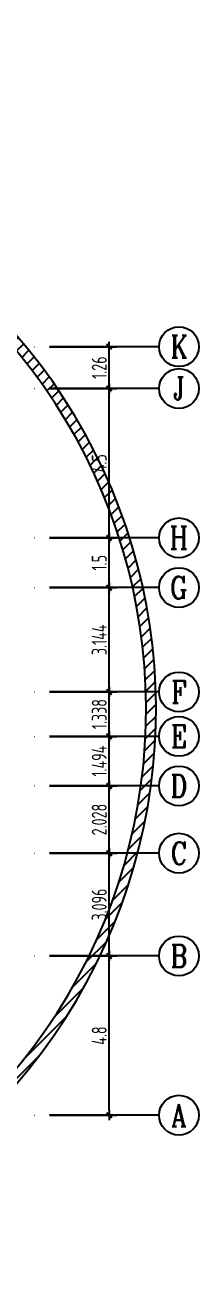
# Model space of a CAD drawing. Header units: metres. Extents: x 0 to 435, y 0 to 273.
# Drawn here: x 192.54 to 197.77, y 84.72 to 122.57 of the extents above; entities that cross this region are included whole.
import ezdxf
from ezdxf.enums import TextEntityAlignment as Align

# ---------------------------------------------------------------- set-up
doc = ezdxf.new("R2010")
doc.units = ezdxf.units.M
doc.header["$MEASUREMENT"] = 0
doc.linetypes.add('B4-PLANS$0$DASHDOT', pattern=[25.4, 12.7, -6.35, 0, -6.35])
doc.layers.get('0').update_dxf_attribs({"plot": 0})
for name, color, linetype in [('A-WL', 7, 'Continuous'), ('YQ_AXIS', 3, 'Continuous'), ('YQ_DIM', 3, 'Continuous')]:
    doc.layers.add(name, color=color, linetype=linetype)
doc.layers.add('Dote', color=1, linetype='B4-PLANS$0$DASHDOT', lineweight=15)
doc.styles.add('YQ_AXIS', font='COMPLEX.SHX', dxfattribs={"width": 0.8, "bigfont": 'GBCBIG.SHX'})
doc.styles.add('YQ_DIM', font='SUPEROS.SHX', dxfattribs={"width": 0.8, "bigfont": 'HZDX.SHX'})
doc.dimstyles.new('yqm0_150', dxfattribs={"dimscale": 0.15, "dimtxt": 3, "dimasz": 1, "dimexe": 1.5, "dimexo": 3, "dimgap": 0.5, "dimtad": 1, "dimdec": 3, "dimdsep": 46, "dimtxsty": 'YQ_DIM', "dimblk": 'YQTICK', "dimcen": 0, "dimclrd": 256, "dimclre": 256, "dimclrt": 7, "dimadec": 1, "dimazin": 2, "dimtfac": 1, "dimtdec": 4, "dimtix": 1, "dimtmove": 2, "dimatfit": 2, "dimfxl": 1, "dimtolj": 1, "dimtzin": 0, "dimarcsym": 0})

# ---------------------------------------------------------------- blocks, each defined once
blk = doc.blocks.new('YQTICK')
blk.add_line((-1, 0), (1, 0))
at = {"const_width": 0.4}
blk.add_lwpolyline([(0.53, 0.53), (-0.53, -0.53)], dxfattribs=at)
blk = doc.blocks.new('*D882')
at = {"layer": 'Defpoints', "color": 0, "transparency": 16777216}
for p in [(192.821, 94.516), (195.071, 94.516), (192.821, 89.716)]:
    blk.add_point(p, dxfattribs=at)
at = {"layer": 'YQ_DIM', "lineweight": -2, "transparency": 16777216}
for p, q in [((193.271, 94.516), (195.296, 94.516)), ((195.071, 89.866), (195.071, 94.366)), ((193.271, 89.716), (195.296, 89.716))]:
    blk.add_line(p, q, dxfattribs=at)
at = {"layer": 'YQ_DIM', "lineweight": -2, "transparency": 16777216, "xscale": 0.15, "yscale": 0.15, "zscale": 0.15}
for p, rotation in [((195.071, 94.516), 90), ((195.071, 89.716), 270)]:
    blk.add_blockref('YQTICK', p, dxfattribs=dict(at, rotation=rotation))
at = {"layer": 'YQ_DIM', "color": 7, "transparency": 16777216, "insert": (194.771, 92.116), "char_height": 0.45, "attachment_point": 5, "rotation": 90, "style": 'YQ_DIM'}
blk.add_mtext('\\A1;4.8', dxfattribs=at)
blk = doc.blocks.new('*D883')
at = {"layer": 'Defpoints', "color": 0, "transparency": 16777216}
for p in [(192.821, 97.612), (195.071, 97.612), (192.821, 94.516)]:
    blk.add_point(p, dxfattribs=at)
at = {"layer": 'YQ_DIM', "lineweight": -2, "transparency": 16777216}
for p, q in [((193.271, 97.612), (195.296, 97.612)), ((195.071, 94.666), (195.071, 97.462)), ((193.271, 94.516), (195.296, 94.516))]:
    blk.add_line(p, q, dxfattribs=at)
at = {"layer": 'YQ_DIM', "lineweight": -2, "transparency": 16777216, "xscale": 0.15, "yscale": 0.15, "zscale": 0.15}
for p, rotation in [((195.071, 97.612), 90), ((195.071, 94.516), 270)]:
    blk.add_blockref('YQTICK', p, dxfattribs=dict(at, rotation=rotation))
at = {"layer": 'YQ_DIM', "color": 7, "transparency": 16777216, "insert": (194.771, 96.064), "char_height": 0.45, "attachment_point": 5, "rotation": 90, "style": 'YQ_DIM'}
blk.add_mtext('\\A1;3.096', dxfattribs=at)
blk = doc.blocks.new('*D884')
at = {"layer": 'Defpoints', "color": 0, "transparency": 16777216}
for p in [(192.821, 99.64), (195.071, 99.64), (192.821, 97.612)]:
    blk.add_point(p, dxfattribs=at)
at = {"layer": 'YQ_DIM', "lineweight": -2, "transparency": 16777216}
for p, q in [((193.271, 99.64), (195.296, 99.64)), ((195.071, 97.762), (195.071, 99.49)), ((193.271, 97.612), (195.296, 97.612))]:
    blk.add_line(p, q, dxfattribs=at)
at = {"layer": 'YQ_DIM', "lineweight": -2, "transparency": 16777216, "xscale": 0.15, "yscale": 0.15, "zscale": 0.15}
for p, rotation in [((195.071, 99.64), 90), ((195.071, 97.612), 270)]:
    blk.add_blockref('YQTICK', p, dxfattribs=dict(at, rotation=rotation))
at = {"layer": 'YQ_DIM', "color": 7, "transparency": 16777216, "insert": (194.771, 98.626), "char_height": 0.45, "attachment_point": 5, "rotation": 90, "style": 'YQ_DIM'}
blk.add_mtext('\\A1;2.028', dxfattribs=at)
blk = doc.blocks.new('*D885')
at = {"layer": 'Defpoints', "color": 0, "transparency": 16777216}
for p in [(192.821, 101.134), (195.071, 101.134), (192.821, 99.64)]:
    blk.add_point(p, dxfattribs=at)
at = {"layer": 'YQ_DIM', "lineweight": -2, "transparency": 16777216}
for p, q in [((193.271, 101.134), (195.296, 101.134)), ((195.071, 99.79), (195.071, 100.984)), ((193.271, 99.64), (195.296, 99.64))]:
    blk.add_line(p, q, dxfattribs=at)
at = {"layer": 'YQ_DIM', "lineweight": -2, "transparency": 16777216, "xscale": 0.15, "yscale": 0.15, "zscale": 0.15}
for p, rotation in [((195.071, 101.134), 90), ((195.071, 99.64), 270)]:
    blk.add_blockref('YQTICK', p, dxfattribs=dict(at, rotation=rotation))
at = {"layer": 'YQ_DIM', "color": 7, "transparency": 16777216, "insert": (194.771, 100.387), "char_height": 0.45, "attachment_point": 5, "rotation": 90, "style": 'YQ_DIM'}
blk.add_mtext('\\A1;1.494', dxfattribs=at)
blk = doc.blocks.new('*D886')
at = {"layer": 'Defpoints', "color": 0, "transparency": 16777216}
for p in [(192.821, 102.472), (195.071, 102.472), (192.821, 101.134)]:
    blk.add_point(p, dxfattribs=at)
at = {"layer": 'YQ_DIM', "lineweight": -2, "transparency": 16777216}
for p, q in [((193.271, 102.472), (195.296, 102.472)), ((195.071, 101.284), (195.071, 102.322)), ((193.271, 101.134), (195.296, 101.134))]:
    blk.add_line(p, q, dxfattribs=at)
at = {"layer": 'YQ_DIM', "lineweight": -2, "transparency": 16777216, "xscale": 0.15, "yscale": 0.15, "zscale": 0.15}
for p, rotation in [((195.071, 102.472), 90), ((195.071, 101.134), 270)]:
    blk.add_blockref('YQTICK', p, dxfattribs=dict(at, rotation=rotation))
at = {"layer": 'YQ_DIM', "color": 7, "transparency": 16777216, "insert": (194.771, 101.803), "char_height": 0.45, "attachment_point": 5, "rotation": 90, "style": 'YQ_DIM'}
blk.add_mtext('\\A1;1.338', dxfattribs=at)
blk = doc.blocks.new('*D887')
at = {"layer": 'Defpoints', "color": 0, "transparency": 16777216}
for p in [(192.821, 105.616), (195.071, 105.616), (192.821, 102.472)]:
    blk.add_point(p, dxfattribs=at)
at = {"layer": 'YQ_DIM', "lineweight": -2, "transparency": 16777216}
for p, q in [((193.271, 105.616), (195.296, 105.616)), ((195.071, 102.622), (195.071, 105.466)), ((193.271, 102.472), (195.296, 102.472))]:
    blk.add_line(p, q, dxfattribs=at)
at = {"layer": 'YQ_DIM', "lineweight": -2, "transparency": 16777216, "xscale": 0.15, "yscale": 0.15, "zscale": 0.15}
for p, rotation in [((195.071, 105.616), 90), ((195.071, 102.472), 270)]:
    blk.add_blockref('YQTICK', p, dxfattribs=dict(at, rotation=rotation))
at = {"layer": 'YQ_DIM', "color": 7, "transparency": 16777216, "insert": (194.771, 104.044), "char_height": 0.45, "attachment_point": 5, "rotation": 90, "style": 'YQ_DIM'}
blk.add_mtext('\\A1;3.144', dxfattribs=at)
blk = doc.blocks.new('*D888')
at = {"layer": 'Defpoints', "color": 0, "transparency": 16777216}
for p in [(192.821, 107.116), (195.071, 107.116), (192.821, 105.616)]:
    blk.add_point(p, dxfattribs=at)
at = {"layer": 'YQ_DIM', "lineweight": -2, "transparency": 16777216}
for p, q in [((193.271, 107.116), (195.296, 107.116)), ((195.071, 105.766), (195.071, 106.966)), ((193.271, 105.616), (195.296, 105.616))]:
    blk.add_line(p, q, dxfattribs=at)
at = {"layer": 'YQ_DIM', "lineweight": -2, "transparency": 16777216, "xscale": 0.15, "yscale": 0.15, "zscale": 0.15}
for p, rotation in [((195.071, 107.116), 90), ((195.071, 105.616), 270)]:
    blk.add_blockref('YQTICK', p, dxfattribs=dict(at, rotation=rotation))
at = {"layer": 'YQ_DIM', "color": 7, "transparency": 16777216, "insert": (194.771, 106.366), "char_height": 0.45, "attachment_point": 5, "rotation": 90, "style": 'YQ_DIM'}
blk.add_mtext('\\A1;1.5', dxfattribs=at)
blk = doc.blocks.new('*D889')
at = {"layer": 'Defpoints', "color": 0, "transparency": 16777216}
for p in [(192.821, 111.616), (195.071, 111.616), (192.821, 107.116)]:
    blk.add_point(p, dxfattribs=at)
at = {"layer": 'YQ_DIM', "lineweight": -2, "transparency": 16777216}
for p, q in [((193.271, 111.616), (195.296, 111.616)), ((195.071, 107.266), (195.071, 111.466)), ((193.271, 107.116), (195.296, 107.116))]:
    blk.add_line(p, q, dxfattribs=at)
at = {"layer": 'YQ_DIM', "lineweight": -2, "transparency": 16777216, "xscale": 0.15, "yscale": 0.15, "zscale": 0.15}
for p, rotation in [((195.071, 111.616), 90), ((195.071, 107.116), 270)]:
    blk.add_blockref('YQTICK', p, dxfattribs=dict(at, rotation=rotation))
at = {"layer": 'YQ_DIM', "color": 7, "transparency": 16777216, "insert": (194.771, 109.366), "char_height": 0.45, "attachment_point": 5, "rotation": 90, "style": 'YQ_DIM'}
blk.add_mtext('\\A1;4.5', dxfattribs=at)
blk = doc.blocks.new('*D890')
at = {"layer": 'Defpoints', "color": 0, "transparency": 16777216}
for p in [(192.821, 112.876), (195.071, 112.876), (192.821, 111.616)]:
    blk.add_point(p, dxfattribs=at)
at = {"layer": 'YQ_DIM', "lineweight": -2, "transparency": 16777216}
for p, q in [((193.271, 112.876), (195.296, 112.876)), ((195.071, 111.766), (195.071, 112.726)), ((193.271, 111.616), (195.296, 111.616))]:
    blk.add_line(p, q, dxfattribs=at)
at = {"layer": 'YQ_DIM', "lineweight": -2, "transparency": 16777216, "xscale": 0.15, "yscale": 0.15, "zscale": 0.15}
for p, rotation in [((195.071, 112.876), 90), ((195.071, 111.616), 270)]:
    blk.add_blockref('YQTICK', p, dxfattribs=dict(at, rotation=rotation))
at = {"layer": 'YQ_DIM', "color": 7, "transparency": 16777216, "insert": (194.771, 112.246), "char_height": 0.45, "attachment_point": 5, "rotation": 90, "style": 'YQ_DIM'}
blk.add_mtext('\\A1;1.26', dxfattribs=at)

msp = doc.modelspace()

# ---------------------------------------------------------------- hatches: boundary and pattern name
at = {"layer": 'A-WL'}
h = msp.add_hatch(dxfattribs=at)
h.set_pattern_fill('ANSI31', color=256, scale=2)
h.set_pattern_definition([(45, (0, 66.48424), (-0.1767767, 0.1767767), [])])
h.paths.add_polyline_path([(135.3811, 115.4609), (135.3811, 94.3237, 0.4142135), (144.9811, 84.7237), (179.2625, 84.7237, 0.6452898), (192.1923, 113.3168), (184.0552, 122.5677, -0.0027088), (183.6225, 122.2791, -0.1604971), (154.6257, 114.4251)])
h.paths.add_polyline_path([(154.6096, 114.1256, 0.1604971), (183.7876, 122.0286, 0.0013422), (184.0038, 122.1719), (191.967, 113.1187, -0.6452898), (179.2625, 85.0237), (144.9811, 85.0237, -0.4142135), (135.6811, 94.3237), (135.6811, 115.1443)], flags=16)

# ---------------------------------------------------------------- linework, layer by layer
at = {"layer": 'A-WL', "elevation": 0}
for points in [[(179.2625, 84.7237, 0.6452898), (192.1923, 113.3168), (184.0552, 122.5677, -0.0027088), (183.6225, 122.2791, -0.1604971), (154.6257, 114.4251), (135.3811, 115.4609), (135.3811, 94.3237, 0.4142135), (144.9811, 84.7237)], [(154.6096, 114.1256), (135.6811, 115.1443), (135.6811, 94.3237, 0.4142135), (144.9811, 85.0237), (179.2625, 85.0237, 0.6452898), (191.967, 113.1187), (184.0038, 122.1719, -0.0013422), (183.7876, 122.0286, -0.1604971)]]:
    msp.add_lwpolyline(points, format="xyb", close=True, dxfattribs=at)
at = {"layer": 'Dote', "ltscale": 0.1}
for p, q in [((137.3701, 112.8757), (192.8214, 112.8757)), ((137.3701, 111.6157), (192.8214, 111.6157)), ((137.3701, 107.1157), (192.8214, 107.1157)), ((137.3701, 105.6157), (192.8214, 105.6157)), ((137.3701, 102.4717), (192.8214, 102.4717)), ((137.3701, 101.1337), (192.8214, 101.1337)), ((137.3701, 99.6397), (192.8214, 99.6397)), ((137.3701, 97.6117), (192.8214, 97.6117)), ((137.3701, 94.5157), (192.8214, 94.5157)), ((137.3701, 89.7157), (192.8214, 89.7157))]:
    msp.add_line(p, q, dxfattribs=at)
at = {"layer": 'YQ_AXIS'}
for p, q in [((196.5714, 112.8757), (193.2714, 112.8757)), ((196.5714, 111.6157), (193.2714, 111.6157)), ((196.5714, 107.1157), (193.2714, 107.1157)), ((196.5714, 105.6157), (193.2714, 105.6157)), ((196.5714, 102.4717), (193.2714, 102.4717)), ((196.5714, 101.1337), (193.2714, 101.1337)), ((196.5714, 99.6397), (193.2714, 99.6397)), ((196.5714, 97.6117), (193.2714, 97.6117)), ((196.5714, 94.5157), (193.2714, 94.5157)), ((196.5714, 89.7157), (193.2714, 89.7157))]:
    msp.add_line(p, q, dxfattribs=at)
for centre in [(197.1714, 112.8757), (197.1714, 111.6157), (197.1714, 107.1157), (197.1714, 105.6157), (197.1714, 102.4717), (197.1714, 101.1337), (197.1714, 99.6397), (197.1714, 97.6117), (197.1714, 94.5157), (197.1714, 89.7157)]:
    msp.add_circle(centre, 0.6, dxfattribs=at)

# ---------------------------------------------------------------- texts
at = {"layer": 'YQ_AXIS', "color": 7, "style": 'YQ_AXIS', "width": 0.8}
for s, p in [('K', (197.1714, 112.8757)), ('J', (197.1714, 111.6157)), ('H', (197.1714, 107.1157)), ('G', (197.1714, 105.6157)), ('F', (197.1714, 102.4717)), ('E', (197.1714, 101.1337)), ('D', (197.1714, 99.6397)), ('C', (197.1714, 97.6117)), ('B', (197.1714, 94.5157)), ('A', (197.1714, 89.7157))]:
    msp.add_text(s, height=0.675, dxfattribs=at).set_placement(p, align=Align.MIDDLE)

# ---------------------------------------------------------------- dimensions: what is measured, and where the dimension line sits
at = {"layer": 'YQ_DIM'}
for base, p1, p2, picture, middle in [((195.0714, 112.8757), (192.8214, 111.6157), (192.8214, 112.8757), '*D890', (194.7714, 112.2457)), ((195.0714, 111.6157), (192.8214, 107.1157), (192.8214, 111.6157), '*D889', (194.7714, 109.3657)), ((195.0714, 107.1157), (192.8214, 105.6157), (192.8214, 107.1157), '*D888', (194.7714, 106.3657)), ((195.0714, 105.6157), (192.8214, 102.4717), (192.8214, 105.6157), '*D887', (194.7714, 104.0437)), ((195.0714, 102.4717), (192.8214, 101.1337), (192.8214, 102.4717), '*D886', (194.7714, 101.8027)), ((195.0714, 101.1337), (192.8214, 99.6397), (192.8214, 101.1337), '*D885', (194.7714, 100.3867)), ((195.0714, 99.6397), (192.8214, 97.6117), (192.8214, 99.6397), '*D884', (194.7714, 98.6257)), ((195.0714, 97.6117), (192.8214, 94.5157), (192.8214, 97.6117), '*D883', (194.7714, 96.0637)), ((195.0714, 94.5157), (192.8214, 89.7157), (192.8214, 94.5157), '*D882', (194.7714, 92.1157))]:
    dim = msp.add_linear_dim(base=base, p1=p1, p2=p2, angle=90, dimstyle='yqm0_150', dxfattribs=at)
    dim.commit()
    dim.dimension.update_dxf_attribs({"geometry": picture, "text_midpoint": middle})

doc.saveas('drawing.dxf')
